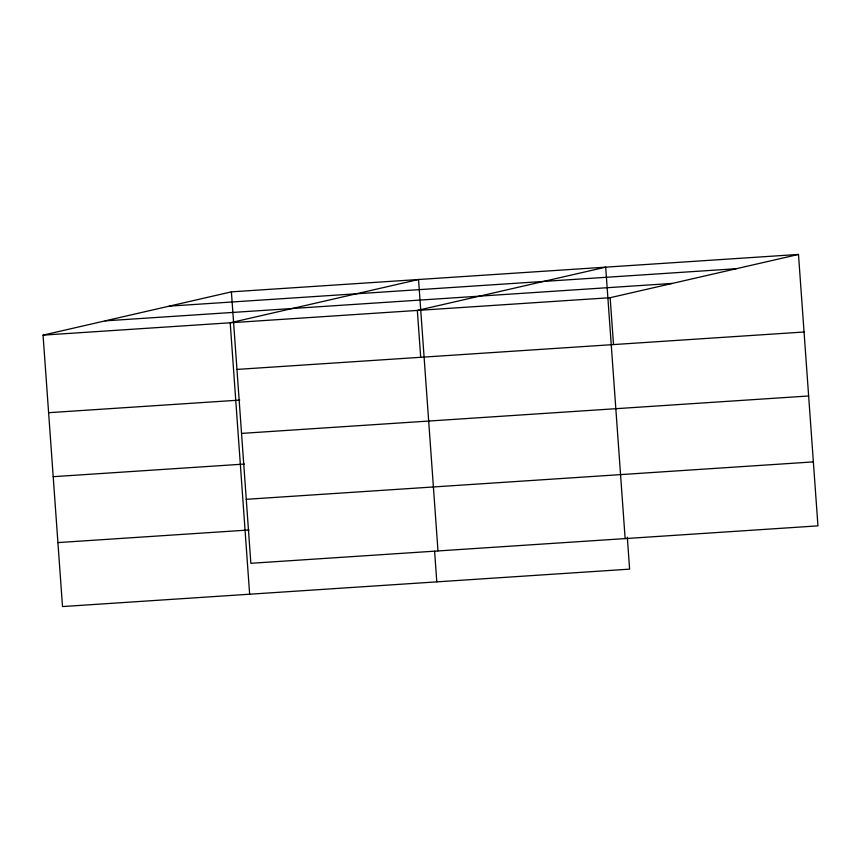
<?xml version="1.0" encoding="UTF-8"?>
<svg xmlns="http://www.w3.org/2000/svg" width="861" height="861" viewBox="0 0 861 861"><rect width="100%" height="100%" fill="white"/><g stroke="black" fill="none" stroke-linecap="round" stroke-linejoin="round"><path stroke-width="1.29" d="M627.314 537.156L629.606 569.143L62.509 606.564L43.05 335.133L231.394 291.857L798.491 254.436L817.95 525.867L250.852 563.298L231.394 291.857M43.05 335.133L610.148 297.702L798.491 254.436M169.24 306.139L736.338 268.707M105.203 320.852L672.301 283.42M236.947 369.423L804.056 332.002M48.614 412.699L239.767 400.085M241.532 433.406L808.64 395.974M53.199 476.682L244.352 464.057M246.257 499.315L813.365 461.894M57.924 542.591L249.077 529.978M610.148 297.702L613.506 344.518M625.14 538.599L605.681 267.158L417.337 310.434L420.695 357.24M437.991 550.943L418.532 279.502L230.199 322.778L249.647 594.219M434.601 551.212L436.796 581.864"/></g></svg>
